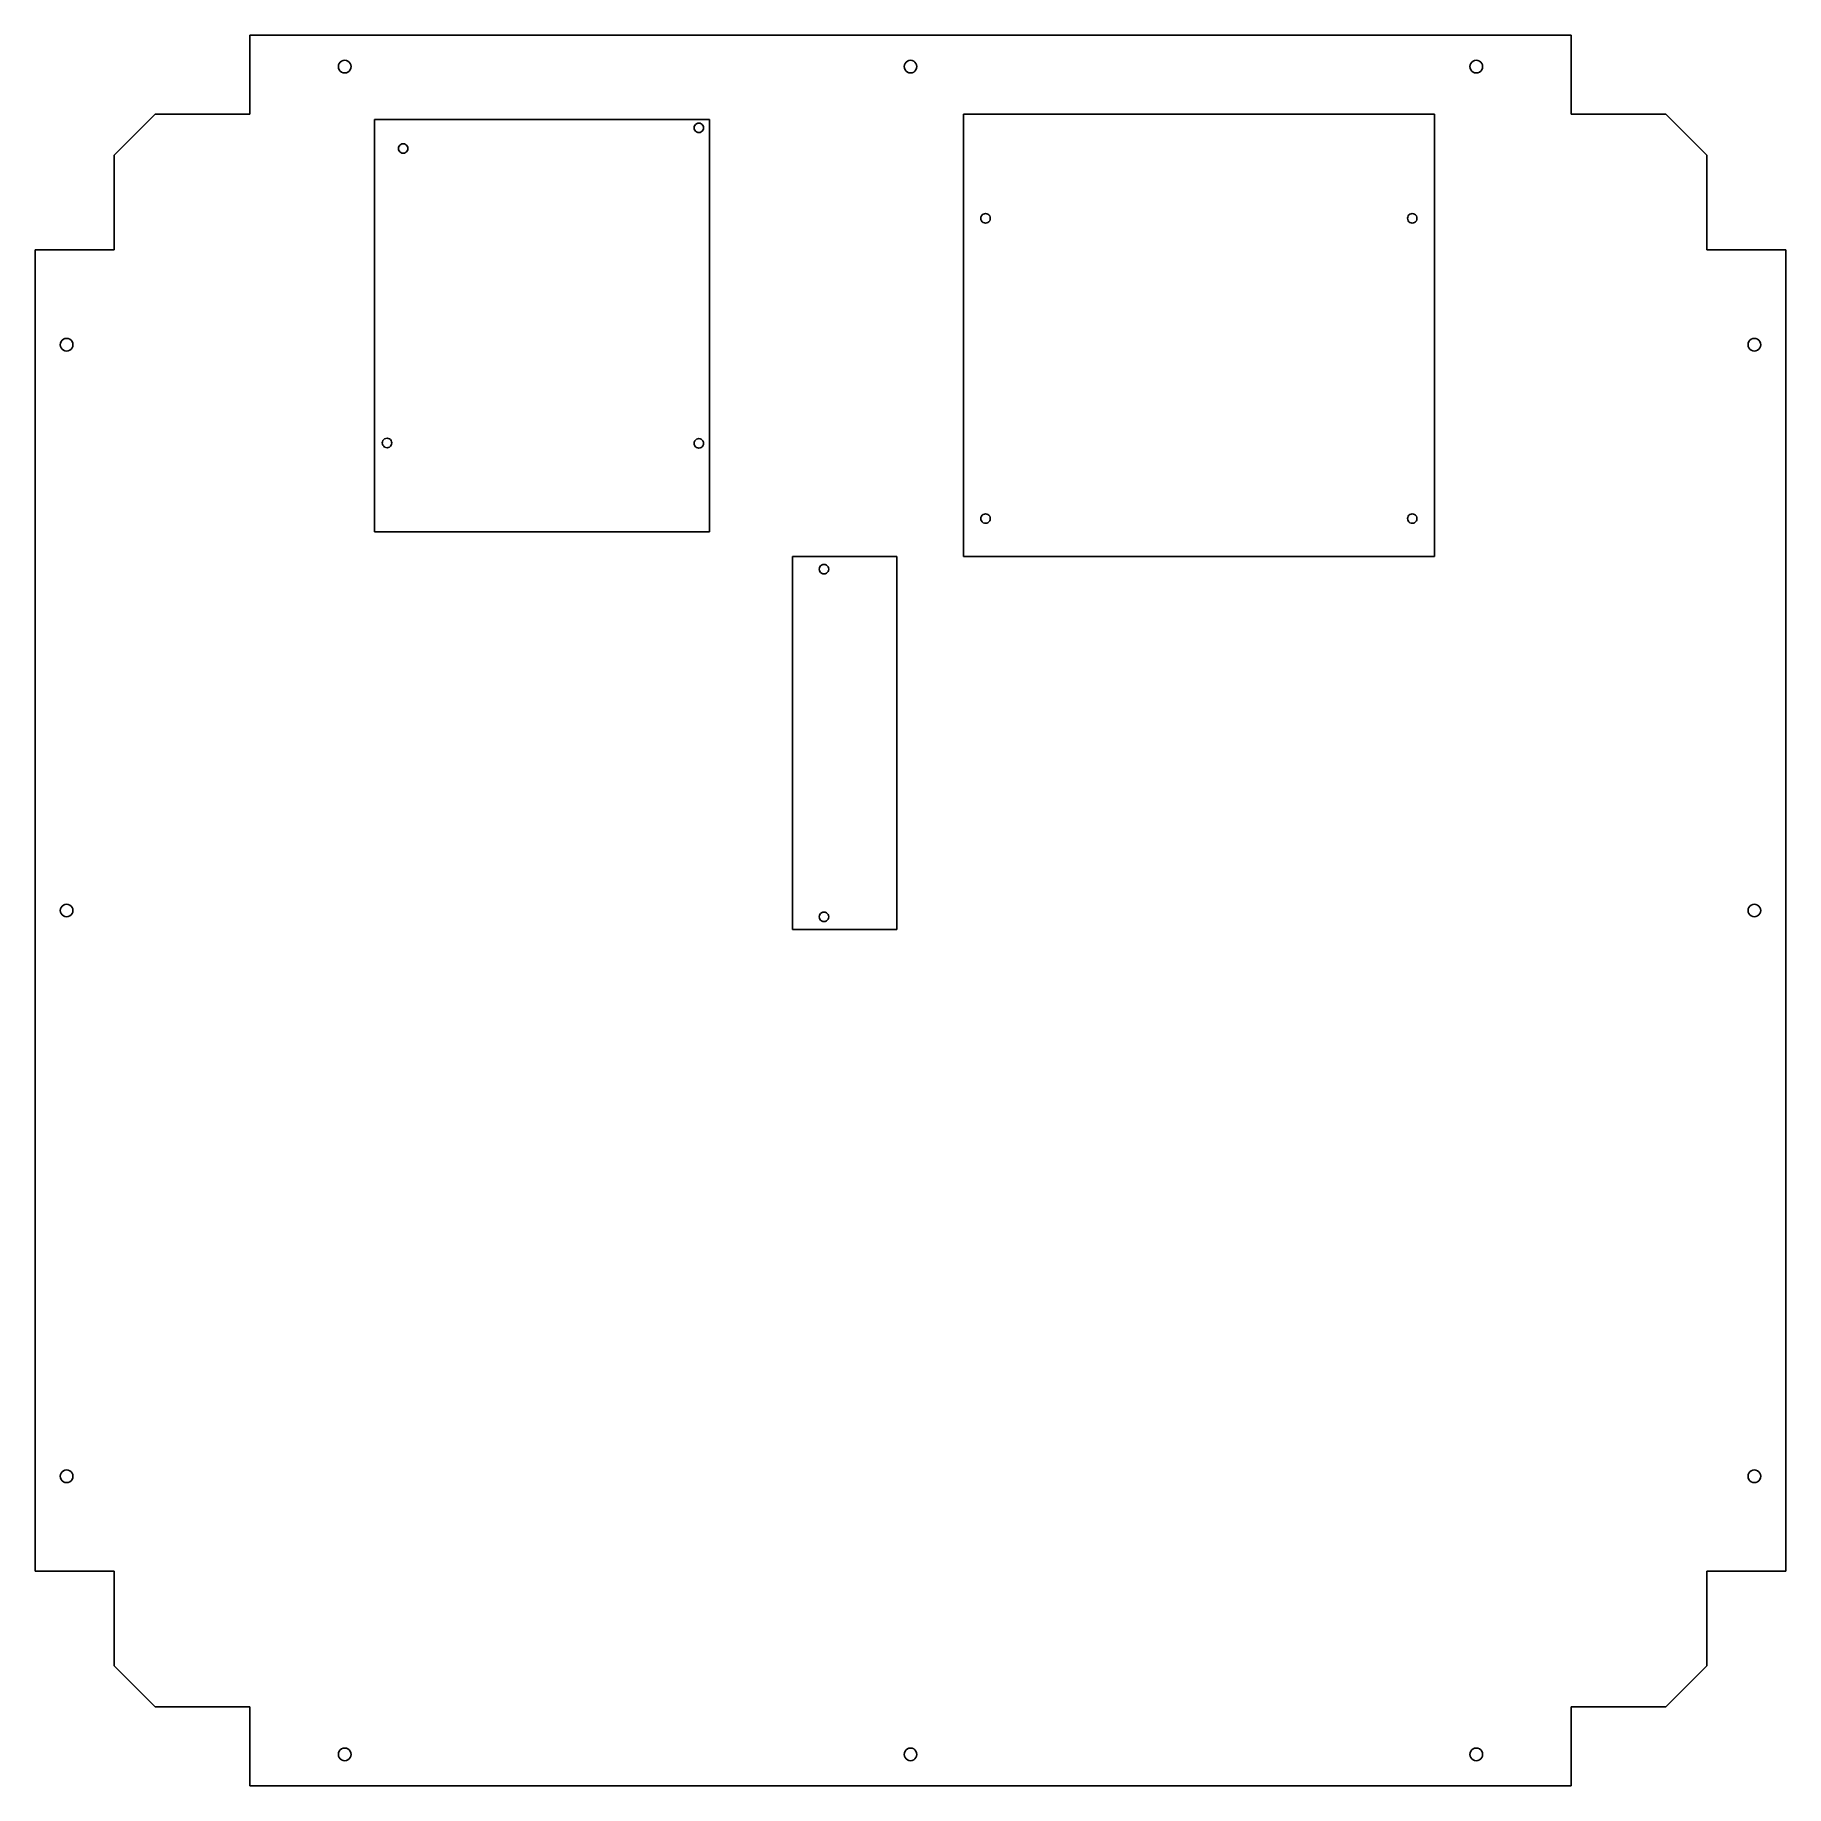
# Model space of a CAD drawing. Header units: metres. Extents: x 5887 to 6441, y -680 to -126.
import ezdxf

# ---------------------------------------------------------------- set-up
doc = ezdxf.new("R2010")
doc.units = ezdxf.units.M

msp = doc.modelspace()

# ---------------------------------------------------------------- linework, layer by layer
at = {"layer": 'GROUP0'}
for p, q in [((5954.82, -125.59, 0), (5954.82, -150.59, 0)), ((6372.82, -125.59, 0), (5954.82, -125.59, 0)), ((6372.82, -150.59, 0), (6372.82, -125.59, 0)), ((5982.88, -135.07, 0), (5982.82, -135.59, 0)), ((5982.82, -135.59, 0), (5982.88, -136.11, 0)), ((5983.08, -134.59, 0), (5982.88, -135.07, 0)), ((5982.88, -136.11, 0), (5983.08, -136.59, 0)), ((5983.4, -134.18, 0), (5983.08, -134.59, 0)), ((5983.08, -136.59, 0), (5983.4, -137, 0)), ((5983.82, -133.86, 0), (5983.4, -134.18, 0)), ((5983.4, -137, 0), (5983.82, -137.32, 0)), ((5984.3, -133.66, 0), (5983.82, -133.86, 0)), ((5983.82, -137.32, 0), (5984.3, -137.52, 0)), ((5984.82, -133.59, 0), (5984.3, -133.66, 0)), ((5984.3, -137.52, 0), (5984.82, -137.59, 0)), ((5985.33, -133.66, 0), (5984.82, -133.59, 0)), ((5984.82, -137.59, 0), (5985.33, -137.52, 0)), ((5985.82, -133.86, 0), (5985.33, -133.66, 0)), ((5985.33, -137.52, 0), (5985.82, -137.32, 0)), ((5986.23, -134.18, 0), (5985.82, -133.86, 0)), ((5985.82, -137.32, 0), (5986.23, -137, 0)), ((5986.55, -134.59, 0), (5986.23, -134.18, 0)), ((5986.23, -137, 0), (5986.55, -136.59, 0)), ((5986.75, -135.07, 0), (5986.55, -134.59, 0)), ((5986.55, -136.59, 0), (5986.75, -136.11, 0)), ((5986.82, -135.59, 0), (5986.75, -135.07, 0)), ((5986.75, -136.11, 0), (5986.82, -135.59, 0)), ((6161.88, -135.07, 0), (6161.82, -135.59, 0)), ((6161.82, -135.59, 0), (6161.88, -136.11, 0)), ((6162.08, -134.59, 0), (6161.88, -135.07, 0)), ((6161.88, -136.11, 0), (6162.08, -136.59, 0)), ((6162.4, -134.18, 0), (6162.08, -134.59, 0)), ((6162.08, -136.59, 0), (6162.4, -137, 0)), ((6162.82, -133.86, 0), (6162.4, -134.18, 0)), ((6162.4, -137, 0), (6162.82, -137.32, 0)), ((6163.3, -133.66, 0), (6162.82, -133.86, 0)), ((6162.82, -137.32, 0), (6163.3, -137.52, 0)), ((6163.82, -133.59, 0), (6163.3, -133.66, 0)), ((6163.3, -137.52, 0), (6163.82, -137.59, 0)), ((6164.33, -133.66, 0), (6163.82, -133.59, 0)), ((6163.82, -137.59, 0), (6164.33, -137.52, 0)), ((6164.82, -133.86, 0), (6164.33, -133.66, 0)), ((6164.33, -137.52, 0), (6164.82, -137.32, 0)), ((6165.23, -134.18, 0), (6164.82, -133.86, 0)), ((6164.82, -137.32, 0), (6165.23, -137, 0)), ((6165.55, -134.59, 0), (6165.23, -134.18, 0)), ((6165.23, -137, 0), (6165.55, -136.59, 0)), ((6165.75, -135.07, 0), (6165.55, -134.59, 0)), ((6165.55, -136.59, 0), (6165.75, -136.11, 0)), ((6165.82, -135.59, 0), (6165.75, -135.07, 0)), ((6165.75, -136.11, 0), (6165.82, -135.59, 0)), ((6340.88, -135.07, 0), (6340.82, -135.59, 0)), ((6340.82, -135.59, 0), (6340.88, -136.11, 0)), ((6341.08, -134.59, 0), (6340.88, -135.07, 0)), ((6340.88, -136.11, 0), (6341.08, -136.59, 0)), ((6341.4, -134.18, 0), (6341.08, -134.59, 0)), ((6341.08, -136.59, 0), (6341.4, -137, 0)), ((6341.82, -133.86, 0), (6341.4, -134.18, 0)), ((6341.4, -137, 0), (6341.82, -137.32, 0)), ((6342.3, -133.66, 0), (6341.82, -133.86, 0)), ((6341.82, -137.32, 0), (6342.3, -137.52, 0)), ((6342.82, -133.59, 0), (6342.3, -133.66, 0)), ((6342.3, -137.52, 0), (6342.82, -137.59, 0)), ((6343.33, -133.66, 0), (6342.82, -133.59, 0)), ((6342.82, -137.59, 0), (6343.33, -137.52, 0)), ((6343.82, -133.86, 0), (6343.33, -133.66, 0)), ((6343.33, -137.52, 0), (6343.82, -137.32, 0)), ((6344.23, -134.18, 0), (6343.82, -133.86, 0)), ((6343.82, -137.32, 0), (6344.23, -137, 0)), ((6344.55, -134.59, 0), (6344.23, -134.18, 0)), ((6344.23, -137, 0), (6344.55, -136.59, 0)), ((6344.75, -135.07, 0), (6344.55, -134.59, 0)), ((6344.55, -136.59, 0), (6344.75, -136.11, 0)), ((6344.82, -135.59, 0), (6344.75, -135.07, 0)), ((6344.75, -136.11, 0), (6344.82, -135.59, 0)), ((5924.82, -150.59, 0), (5911.82, -163.59, 0)), ((5954.82, -150.59, 0), (5924.82, -150.59, 0)), ((5994.19, -282.78, 0), (5994.19, -152.28, 0)), ((5994.19, -152.28, 0), (6100.2, -152.28, 0)), ((6095.37, -154.96, 0), (6095.42, -154.58, 0)), ((6095.42, -155.35, 0), (6095.37, -154.96, 0)), ((6095.42, -154.58, 0), (6095.57, -154.21, 0)), ((6095.57, -154.21, 0), (6095.8, -153.9, 0)), ((6095.8, -153.9, 0), (6096.12, -153.67, 0)), ((6096.12, -153.67, 0), (6096.48, -153.52, 0)), ((6096.48, -153.52, 0), (6096.87, -153.46, 0)), ((6096.87, -153.46, 0), (6097.25, -153.52, 0)), ((6097.25, -153.52, 0), (6097.62, -153.67, 0)), ((6097.62, -153.67, 0), (6097.93, -153.9, 0)), ((6097.93, -153.9, 0), (6098.16, -154.21, 0)), ((6098.16, -154.21, 0), (6098.31, -154.58, 0)), ((6098.31, -154.58, 0), (6098.37, -154.96, 0)), ((6098.37, -154.96, 0), (6098.31, -155.35, 0)), ((6100.2, -152.28, 0), (6100.2, -282.78, 0)), ((6180.57, -150.59, 0), (6180.57, -290.59, 0)), ((6329.57, -150.59, 0), (6180.57, -150.59, 0)), ((6329.57, -290.59, 0), (6329.57, -150.59, 0)), ((6372.82, -150.59, 0), (6402.82, -150.59, 0)), ((6415.82, -163.59, 0), (6402.82, -150.59, 0)), ((6002.01, -160.74, 0), (6002.25, -160.43, 0)), ((6002.25, -160.43, 0), (6002.56, -160.19, 0)), ((6002.56, -160.19, 0), (6002.92, -160.04, 0)), ((6002.92, -160.04, 0), (6003.31, -159.99, 0)), ((6003.31, -159.99, 0), (6003.7, -160.04, 0)), ((6003.7, -160.04, 0), (6004.06, -160.19, 0)), ((6004.06, -160.19, 0), (6004.37, -160.43, 0)), ((6004.37, -160.43, 0), (6004.61, -160.74, 0)), ((6095.57, -155.71, 0), (6095.42, -155.35, 0)), ((6095.8, -156.02, 0), (6095.57, -155.71, 0)), ((6096.12, -156.26, 0), (6095.8, -156.02, 0)), ((6096.48, -156.41, 0), (6096.12, -156.26, 0)), ((6096.87, -156.46, 0), (6096.48, -156.41, 0)), ((6097.25, -156.41, 0), (6096.87, -156.46, 0)), ((6097.62, -156.26, 0), (6097.25, -156.41, 0)), ((6097.93, -156.02, 0), (6097.62, -156.26, 0)), ((6098.16, -155.71, 0), (6097.93, -156.02, 0)), ((6098.31, -155.35, 0), (6098.16, -155.71, 0)), ((5911.82, -193.59, 0), (5911.82, -163.59, 0)), ((6001.81, -161.49, 0), (6001.86, -161.1, 0)), ((6001.86, -161.88, 0), (6001.81, -161.49, 0)), ((6001.86, -161.1, 0), (6002.01, -160.74, 0)), ((6002.01, -162.24, 0), (6001.86, -161.88, 0)), ((6002.25, -162.55, 0), (6002.01, -162.24, 0)), ((6002.56, -162.79, 0), (6002.25, -162.55, 0)), ((6002.92, -162.94, 0), (6002.56, -162.79, 0)), ((6003.31, -162.99, 0), (6002.92, -162.94, 0)), ((6003.7, -162.94, 0), (6003.31, -162.99, 0)), ((6004.06, -162.79, 0), (6003.7, -162.94, 0)), ((6004.37, -162.55, 0), (6004.06, -162.79, 0)), ((6004.61, -162.24, 0), (6004.37, -162.55, 0)), ((6004.61, -160.74, 0), (6004.76, -161.1, 0)), ((6004.76, -161.88, 0), (6004.61, -162.24, 0)), ((6004.76, -161.1, 0), (6004.81, -161.49, 0)), ((6004.81, -161.49, 0), (6004.76, -161.88, 0)), ((6415.82, -193.59, 0), (6415.82, -163.59, 0)), ((6186.51, -182.53, 0), (6186.27, -182.84, 0)), ((6186.82, -182.29, 0), (6186.51, -182.53, 0)), ((6187.18, -182.14, 0), (6186.82, -182.29, 0)), ((6187.57, -182.09, 0), (6187.18, -182.14, 0)), ((6187.95, -182.14, 0), (6187.57, -182.09, 0)), ((6188.32, -182.29, 0), (6187.95, -182.14, 0)), ((6188.63, -182.53, 0), (6188.32, -182.29, 0)), ((6188.87, -182.84, 0), (6188.63, -182.53, 0)), ((6321.51, -182.53, 0), (6321.27, -182.84, 0)), ((6321.82, -182.29, 0), (6321.51, -182.53, 0)), ((6322.18, -182.14, 0), (6321.82, -182.29, 0)), ((6322.57, -182.09, 0), (6322.18, -182.14, 0)), ((6322.95, -182.14, 0), (6322.57, -182.09, 0)), ((6323.32, -182.29, 0), (6322.95, -182.14, 0)), ((6323.63, -182.53, 0), (6323.32, -182.29, 0)), ((6323.87, -182.84, 0), (6323.63, -182.53, 0)), ((6186.12, -183.2, 0), (6186.07, -183.59, 0)), ((6186.07, -183.59, 0), (6186.12, -183.98, 0)), ((6186.27, -182.84, 0), (6186.12, -183.2, 0)), ((6186.12, -183.98, 0), (6186.27, -184.34, 0)), ((6186.27, -184.34, 0), (6186.51, -184.65, 0)), ((6186.51, -184.65, 0), (6186.82, -184.89, 0)), ((6186.82, -184.89, 0), (6187.18, -185.04, 0)), ((6187.18, -185.04, 0), (6187.57, -185.09, 0)), ((6187.57, -185.09, 0), (6187.95, -185.04, 0)), ((6187.95, -185.04, 0), (6188.32, -184.89, 0)), ((6188.32, -184.89, 0), (6188.63, -184.65, 0)), ((6188.63, -184.65, 0), (6188.87, -184.34, 0)), ((6189.02, -183.2, 0), (6188.87, -182.84, 0)), ((6188.87, -184.34, 0), (6189.02, -183.98, 0)), ((6189.07, -183.59, 0), (6189.02, -183.2, 0)), ((6189.02, -183.98, 0), (6189.07, -183.59, 0)), ((6321.12, -183.2, 0), (6321.07, -183.59, 0)), ((6321.07, -183.59, 0), (6321.12, -183.98, 0)), ((6321.27, -182.84, 0), (6321.12, -183.2, 0)), ((6321.12, -183.98, 0), (6321.27, -184.34, 0)), ((6321.27, -184.34, 0), (6321.51, -184.65, 0)), ((6321.51, -184.65, 0), (6321.82, -184.89, 0)), ((6321.82, -184.89, 0), (6322.18, -185.04, 0)), ((6322.18, -185.04, 0), (6322.57, -185.09, 0)), ((6322.57, -185.09, 0), (6322.95, -185.04, 0)), ((6322.95, -185.04, 0), (6323.32, -184.89, 0)), ((6323.32, -184.89, 0), (6323.63, -184.65, 0)), ((6323.63, -184.65, 0), (6323.87, -184.34, 0)), ((6324.02, -183.2, 0), (6323.87, -182.84, 0)), ((6323.87, -184.34, 0), (6324.02, -183.98, 0)), ((6324.07, -183.59, 0), (6324.02, -183.2, 0)), ((6324.02, -183.98, 0), (6324.07, -183.59, 0)), ((5911.82, -193.59, 0), (5886.82, -193.59, 0)), ((5886.82, -193.59, 0), (5886.82, -611.59)), ((6440.82, -193.59, 0), (6415.82, -193.59, 0)), ((6440.82, -611.59, 0), (6440.82, -193.59, 0)), ((5896.82, -221.59, 0), (5896.3, -221.66, 0)), ((5897.33, -221.66, 0), (5896.82, -221.59, 0)), ((6430.82, -221.59, 0), (6430.3, -221.66, 0)), ((6431.33, -221.66, 0), (6430.82, -221.59, 0)), ((5894.88, -223.07, 0), (5894.82, -223.59, 0)), ((5894.82, -223.59, 0), (5894.88, -224.11, 0)), ((5895.08, -222.59, 0), (5894.88, -223.07, 0)), ((5894.88, -224.11, 0), (5895.08, -224.59, 0)), ((5895.4, -222.18, 0), (5895.08, -222.59, 0)), ((5895.08, -224.59, 0), (5895.4, -225, 0)), ((5895.82, -221.86, 0), (5895.4, -222.18, 0)), ((5895.4, -225, 0), (5895.82, -225.32, 0)), ((5896.3, -221.66, 0), (5895.82, -221.86, 0)), ((5895.82, -225.32, 0), (5896.3, -225.52, 0)), ((5896.3, -225.52, 0), (5896.82, -225.59, 0)), ((5896.82, -225.59, 0), (5897.33, -225.52, 0)), ((5897.82, -221.86, 0), (5897.33, -221.66, 0)), ((5897.33, -225.52, 0), (5897.82, -225.32, 0)), ((5898.23, -222.18, 0), (5897.82, -221.86, 0)), ((5897.82, -225.32, 0), (5898.23, -225, 0)), ((5898.55, -222.59, 0), (5898.23, -222.18, 0)), ((5898.23, -225, 0), (5898.55, -224.59, 0)), ((5898.75, -223.07, 0), (5898.55, -222.59, 0)), ((5898.55, -224.59, 0), (5898.75, -224.11, 0)), ((5898.82, -223.59, 0), (5898.75, -223.07, 0)), ((5898.75, -224.11, 0), (5898.82, -223.59, 0)), ((6428.88, -223.07, 0), (6428.82, -223.59, 0)), ((6428.82, -223.59, 0), (6428.88, -224.11, 0)), ((6429.08, -222.59, 0), (6428.88, -223.07, 0)), ((6428.88, -224.11, 0), (6429.08, -224.59, 0)), ((6429.4, -222.18, 0), (6429.08, -222.59, 0)), ((6429.08, -224.59, 0), (6429.4, -225, 0)), ((6429.82, -221.86, 0), (6429.4, -222.18, 0)), ((6429.4, -225, 0), (6429.82, -225.32, 0)), ((6430.3, -221.66, 0), (6429.82, -221.86, 0)), ((6429.82, -225.32, 0), (6430.3, -225.52, 0)), ((6430.3, -225.52, 0), (6430.82, -225.59, 0)), ((6430.82, -225.59, 0), (6431.33, -225.52, 0)), ((6431.82, -221.86, 0), (6431.33, -221.66, 0)), ((6431.33, -225.52, 0), (6431.82, -225.32, 0)), ((6432.23, -222.18, 0), (6431.82, -221.86, 0)), ((6431.82, -225.32, 0), (6432.23, -225, 0)), ((6432.55, -222.59, 0), (6432.23, -222.18, 0)), ((6432.23, -225, 0), (6432.55, -224.59, 0)), ((6432.75, -223.07, 0), (6432.55, -222.59, 0)), ((6432.55, -224.59, 0), (6432.75, -224.11, 0)), ((6432.82, -223.59, 0), (6432.75, -223.07, 0)), ((6432.75, -224.11, 0), (6432.82, -223.59, 0)), ((5996.69, -254.66, 0), (5996.74, -254.27, 0)), ((5996.74, -255.05, 0), (5996.69, -254.66, 0)), ((5996.74, -254.27, 0), (5996.89, -253.91, 0)), ((5996.89, -253.91, 0), (5997.13, -253.6, 0)), ((5997.13, -253.6, 0), (5997.44, -253.36, 0)), ((5997.44, -253.36, 0), (5997.8, -253.21, 0)), ((5997.8, -253.21, 0), (5998.19, -253.16, 0)), ((5998.19, -253.16, 0), (5998.58, -253.21, 0)), ((5998.58, -253.21, 0), (5998.94, -253.36, 0)), ((5998.94, -253.36, 0), (5999.25, -253.6, 0)), ((5999.25, -253.6, 0), (5999.49, -253.91, 0)), ((5999.49, -253.91, 0), (5999.64, -254.27, 0)), ((5999.64, -254.27, 0), (5999.69, -254.66, 0)), ((5999.69, -254.66, 0), (5999.64, -255.05, 0)), ((6095.37, -254.79, 0), (6095.42, -254.4, 0)), ((6095.42, -255.18, 0), (6095.37, -254.79, 0)), ((6095.42, -254.4, 0), (6095.57, -254.04, 0)), ((6095.57, -254.04, 0), (6095.8, -253.73, 0)), ((6095.8, -253.73, 0), (6096.12, -253.49, 0)), ((6096.12, -253.49, 0), (6096.48, -253.34, 0)), ((6096.48, -253.34, 0), (6096.87, -253.29, 0)), ((6096.87, -253.29, 0), (6097.25, -253.34, 0)), ((6097.25, -253.34, 0), (6097.62, -253.49, 0)), ((6097.62, -253.49, 0), (6097.93, -253.73, 0)), ((6097.93, -253.73, 0), (6098.16, -254.04, 0)), ((6098.16, -254.04, 0), (6098.31, -254.4, 0)), ((6098.31, -254.4, 0), (6098.37, -254.79, 0)), ((6098.37, -254.79, 0), (6098.31, -255.18, 0)), ((5996.89, -255.41, 0), (5996.74, -255.05, 0)), ((5997.13, -255.72, 0), (5996.89, -255.41, 0)), ((5997.44, -255.96, 0), (5997.13, -255.72, 0)), ((5997.8, -256.11, 0), (5997.44, -255.96, 0)), ((5998.19, -256.16, 0), (5997.8, -256.11, 0)), ((5998.58, -256.11, 0), (5998.19, -256.16, 0)), ((5998.94, -255.96, 0), (5998.58, -256.11, 0)), ((5999.25, -255.72, 0), (5998.94, -255.96, 0)), ((5999.49, -255.41, 0), (5999.25, -255.72, 0)), ((5999.64, -255.05, 0), (5999.49, -255.41, 0)), ((6095.57, -255.54, 0), (6095.42, -255.18, 0)), ((6095.8, -255.85, 0), (6095.57, -255.54, 0)), ((6096.12, -256.09, 0), (6095.8, -255.85, 0)), ((6096.48, -256.24, 0), (6096.12, -256.09, 0)), ((6096.87, -256.29, 0), (6096.48, -256.24, 0)), ((6097.25, -256.24, 0), (6096.87, -256.29, 0)), ((6097.62, -256.09, 0), (6097.25, -256.24, 0)), ((6097.93, -255.85, 0), (6097.62, -256.09, 0)), ((6098.16, -255.54, 0), (6097.93, -255.85, 0)), ((6098.31, -255.18, 0), (6098.16, -255.54, 0)), ((6186.12, -278.2, 0), (6186.07, -278.59, 0)), ((6186.07, -278.59, 0), (6186.12, -278.98, 0)), ((6186.27, -277.84, 0), (6186.12, -278.2, 0)), ((6186.12, -278.98, 0), (6186.27, -279.34, 0)), ((6186.51, -277.53, 0), (6186.27, -277.84, 0)), ((6186.27, -279.34, 0), (6186.51, -279.65, 0)), ((6186.82, -277.29, 0), (6186.51, -277.53, 0)), ((6186.51, -279.65, 0), (6186.82, -279.89, 0)), ((6187.18, -277.14, 0), (6186.82, -277.29, 0)), ((6186.82, -279.89, 0), (6187.18, -280.04, 0)), ((6187.57, -277.09, 0), (6187.18, -277.14, 0)), ((6187.18, -280.04, 0), (6187.57, -280.09, 0)), ((6187.95, -277.14, 0), (6187.57, -277.09, 0)), ((6187.57, -280.09, 0), (6187.95, -280.04, 0)), ((6188.32, -277.29, 0), (6187.95, -277.14, 0)), ((6187.95, -280.04, 0), (6188.32, -279.89, 0)), ((6188.63, -277.53, 0), (6188.32, -277.29, 0)), ((6188.32, -279.89, 0), (6188.63, -279.65, 0)), ((6188.87, -277.84, 0), (6188.63, -277.53, 0)), ((6188.63, -279.65, 0), (6188.87, -279.34, 0)), ((6189.02, -278.2, 0), (6188.87, -277.84, 0)), ((6188.87, -279.34, 0), (6189.02, -278.98, 0)), ((6189.07, -278.59, 0), (6189.02, -278.2, 0)), ((6189.02, -278.98, 0), (6189.07, -278.59, 0)), ((6321.12, -278.2, 0), (6321.07, -278.59, 0)), ((6321.07, -278.59, 0), (6321.12, -278.98, 0)), ((6321.27, -277.84, 0), (6321.12, -278.2, 0)), ((6321.12, -278.98, 0), (6321.27, -279.34, 0)), ((6321.51, -277.53, 0), (6321.27, -277.84, 0)), ((6321.27, -279.34, 0), (6321.51, -279.65, 0)), ((6321.82, -277.29, 0), (6321.51, -277.53, 0)), ((6321.51, -279.65, 0), (6321.82, -279.89, 0)), ((6322.18, -277.14, 0), (6321.82, -277.29, 0)), ((6321.82, -279.89, 0), (6322.18, -280.04, 0)), ((6322.57, -277.09, 0), (6322.18, -277.14, 0)), ((6322.18, -280.04, 0), (6322.57, -280.09, 0)), ((6322.95, -277.14, 0), (6322.57, -277.09, 0)), ((6322.57, -280.09, 0), (6322.95, -280.04, 0)), ((6323.32, -277.29, 0), (6322.95, -277.14, 0)), ((6322.95, -280.04, 0), (6323.32, -279.89, 0)), ((6323.63, -277.53, 0), (6323.32, -277.29, 0)), ((6323.32, -279.89, 0), (6323.63, -279.65, 0)), ((6323.87, -277.84, 0), (6323.63, -277.53, 0)), ((6323.63, -279.65, 0), (6323.87, -279.34, 0)), ((6324.02, -278.2, 0), (6323.87, -277.84, 0)), ((6323.87, -279.34, 0), (6324.02, -278.98, 0)), ((6324.07, -278.59, 0), (6324.02, -278.2, 0)), ((6324.02, -278.98, 0), (6324.07, -278.59, 0)), ((6100.2, -282.78, 0), (5994.19, -282.78, 0)), ((6126.44, -408.59, 0), (6126.44, -290.59, 0)), ((6126.44, -290.59, 0), (6159.44, -290.59, 0)), ((6135.14, -293.84, 0), (6135.38, -293.53, 0)), ((6135.38, -293.53, 0), (6135.69, -293.29, 0)), ((6135.69, -293.29, 0), (6136.05, -293.14, 0)), ((6136.05, -293.14, 0), (6136.44, -293.09, 0)), ((6136.44, -293.09, 0), (6136.83, -293.14, 0)), ((6136.83, -293.14, 0), (6137.19, -293.29, 0)), ((6137.19, -293.29, 0), (6137.5, -293.53, 0)), ((6137.5, -293.53, 0), (6137.74, -293.84, 0)), ((6159.44, -290.59, 0), (6159.44, -408.59, 0)), ((6180.57, -290.59, 0), (6329.57, -290.59, 0)), ((6134.94, -294.59, 0), (6134.99, -294.2, 0)), ((6134.99, -294.98, 0), (6134.94, -294.59, 0)), ((6134.99, -294.2, 0), (6135.14, -293.84, 0)), ((6135.14, -295.34, 0), (6134.99, -294.98, 0)), ((6135.38, -295.65, 0), (6135.14, -295.34, 0)), ((6135.69, -295.89, 0), (6135.38, -295.65, 0)), ((6136.05, -296.04, 0), (6135.69, -295.89, 0)), ((6136.44, -296.09, 0), (6136.05, -296.04, 0)), ((6136.83, -296.04, 0), (6136.44, -296.09, 0)), ((6137.19, -295.89, 0), (6136.83, -296.04, 0)), ((6137.5, -295.65, 0), (6137.19, -295.89, 0)), ((6137.74, -295.34, 0), (6137.5, -295.65, 0)), ((6137.74, -293.84, 0), (6137.89, -294.2, 0)), ((6137.89, -294.98, 0), (6137.74, -295.34, 0)), ((6137.89, -294.2, 0), (6137.94, -294.59, 0)), ((6137.94, -294.59, 0), (6137.89, -294.98, 0)), ((5894.88, -402.07, 0), (5894.82, -402.59, 0)), ((5894.82, -402.59, 0), (5894.88, -403.11, 0)), ((5895.08, -401.59, 0), (5894.88, -402.07, 0)), ((5894.88, -403.11, 0), (5895.08, -403.59, 0)), ((5895.4, -401.18, 0), (5895.08, -401.59, 0)), ((5895.08, -403.59, 0), (5895.4, -404, 0)), ((5895.82, -400.86, 0), (5895.4, -401.18, 0)), ((5895.4, -404, 0), (5895.82, -404.32, 0)), ((5896.3, -400.66, 0), (5895.82, -400.86, 0)), ((5895.82, -404.32, 0), (5896.3, -404.52, 0)), ((5896.82, -400.59, 0), (5896.3, -400.66, 0)), ((5897.33, -400.66, 0), (5896.82, -400.59, 0)), ((5897.82, -400.86, 0), (5897.33, -400.66, 0)), ((5897.33, -404.52, 0), (5897.82, -404.32, 0)), ((5898.23, -401.18, 0), (5897.82, -400.86, 0)), ((5897.82, -404.32, 0), (5898.23, -404, 0)), ((5898.55, -401.59, 0), (5898.23, -401.18, 0)), ((5898.23, -404, 0), (5898.55, -403.59, 0)), ((5898.75, -402.07, 0), (5898.55, -401.59, 0)), ((5898.55, -403.59, 0), (5898.75, -403.11, 0)), ((5898.82, -402.59, 0), (5898.75, -402.07, 0)), ((5898.75, -403.11, 0), (5898.82, -402.59, 0)), ((6134.94, -404.59, 0), (6134.99, -404.2, 0)), ((6134.99, -404.2, 0), (6135.14, -403.84, 0)), ((6135.14, -403.84, 0), (6135.38, -403.53, 0)), ((6135.38, -403.53, 0), (6135.69, -403.29, 0)), ((6135.69, -403.29, 0), (6136.05, -403.14, 0)), ((6136.05, -403.14, 0), (6136.44, -403.09, 0)), ((6136.44, -403.09, 0), (6136.83, -403.14, 0)), ((6136.83, -403.14, 0), (6137.19, -403.29, 0)), ((6137.19, -403.29, 0), (6137.5, -403.53, 0)), ((6137.5, -403.53, 0), (6137.74, -403.84, 0)), ((6137.74, -403.84, 0), (6137.89, -404.2, 0)), ((6137.89, -404.2, 0), (6137.94, -404.59, 0)), ((6428.88, -402.07, 0), (6428.82, -402.59, 0)), ((6428.82, -402.59, 0), (6428.88, -403.11, 0)), ((6429.08, -401.59, 0), (6428.88, -402.07, 0)), ((6428.88, -403.11, 0), (6429.08, -403.59, 0)), ((6429.4, -401.18, 0), (6429.08, -401.59, 0)), ((6429.08, -403.59, 0), (6429.4, -404, 0)), ((6429.82, -400.86, 0), (6429.4, -401.18, 0)), ((6429.4, -404, 0), (6429.82, -404.32, 0)), ((6430.3, -400.66, 0), (6429.82, -400.86, 0)), ((6429.82, -404.32, 0), (6430.3, -404.52, 0)), ((6430.82, -400.59, 0), (6430.3, -400.66, 0)), ((6431.33, -400.66, 0), (6430.82, -400.59, 0)), ((6431.82, -400.86, 0), (6431.33, -400.66, 0)), ((6431.33, -404.52, 0), (6431.82, -404.32, 0)), ((6432.23, -401.18, 0), (6431.82, -400.86, 0)), ((6431.82, -404.32, 0), (6432.23, -404, 0)), ((6432.55, -401.59, 0), (6432.23, -401.18, 0)), ((6432.23, -404, 0), (6432.55, -403.59, 0)), ((6432.75, -402.07, 0), (6432.55, -401.59, 0)), ((6432.55, -403.59, 0), (6432.75, -403.11, 0)), ((6432.82, -402.59, 0), (6432.75, -402.07, 0)), ((6432.75, -403.11, 0), (6432.82, -402.59, 0)), ((5896.3, -404.52, 0), (5896.82, -404.59, 0)), ((5896.82, -404.59, 0), (5897.33, -404.52, 0)), ((6159.44, -408.59, 0), (6126.44, -408.59, 0)), ((6134.99, -404.98, 0), (6134.94, -404.59, 0)), ((6135.14, -405.34, 0), (6134.99, -404.98, 0)), ((6135.38, -405.65, 0), (6135.14, -405.34, 0)), ((6135.69, -405.89, 0), (6135.38, -405.65, 0)), ((6136.05, -406.04, 0), (6135.69, -405.89, 0)), ((6136.44, -406.09, 0), (6136.05, -406.04, 0)), ((6136.83, -406.04, 0), (6136.44, -406.09, 0)), ((6137.19, -405.89, 0), (6136.83, -406.04, 0)), ((6137.5, -405.65, 0), (6137.19, -405.89, 0)), ((6137.74, -405.34, 0), (6137.5, -405.65, 0)), ((6137.89, -404.98, 0), (6137.74, -405.34, 0)), ((6137.94, -404.59, 0), (6137.89, -404.98, 0)), ((6430.3, -404.52, 0), (6430.82, -404.59, 0)), ((6430.82, -404.59, 0), (6431.33, -404.52, 0)), ((5894.88, -581.07, 0), (5894.82, -581.59, 0)), ((5894.82, -581.59, 0), (5894.88, -582.11, 0)), ((5895.08, -580.59, 0), (5894.88, -581.07, 0)), ((5895.4, -580.18, 0), (5895.08, -580.59, 0)), ((5895.82, -579.86, 0), (5895.4, -580.18, 0)), ((5896.3, -579.66, 0), (5895.82, -579.86, 0)), ((5896.82, -579.59, 0), (5896.3, -579.66, 0)), ((5897.33, -579.66, 0), (5896.82, -579.59, 0)), ((5897.82, -579.86, 0), (5897.33, -579.66, 0)), ((5898.23, -580.18, 0), (5897.82, -579.86, 0)), ((5898.55, -580.59, 0), (5898.23, -580.18, 0)), ((5898.75, -581.07, 0), (5898.55, -580.59, 0)), ((5898.82, -581.59, 0), (5898.75, -581.07, 0)), ((5898.75, -582.11, 0), (5898.82, -581.59, 0)), ((6428.88, -581.07, 0), (6428.82, -581.59, 0)), ((6428.82, -581.59, 0), (6428.88, -582.11, 0)), ((6429.08, -580.59, 0), (6428.88, -581.07, 0)), ((6429.4, -580.18, 0), (6429.08, -580.59, 0)), ((6429.82, -579.86, 0), (6429.4, -580.18, 0)), ((6430.3, -579.66, 0), (6429.82, -579.86, 0)), ((6430.82, -579.59, 0), (6430.3, -579.66, 0)), ((6431.33, -579.66, 0), (6430.82, -579.59, 0)), ((6431.82, -579.86, 0), (6431.33, -579.66, 0)), ((6432.23, -580.18, 0), (6431.82, -579.86, 0)), ((6432.55, -580.59, 0), (6432.23, -580.18, 0)), ((6432.75, -581.07, 0), (6432.55, -580.59, 0)), ((6432.82, -581.59, 0), (6432.75, -581.07, 0)), ((6432.75, -582.11, 0), (6432.82, -581.59, 0)), ((5894.88, -582.11, 0), (5895.08, -582.59, 0)), ((5895.08, -582.59, 0), (5895.4, -583, 0)), ((5895.4, -583, 0), (5895.82, -583.32, 0)), ((5895.82, -583.32, 0), (5896.3, -583.52, 0)), ((5896.3, -583.52, 0), (5896.82, -583.59, 0)), ((5896.82, -583.59, 0), (5897.33, -583.52, 0)), ((5897.33, -583.52, 0), (5897.82, -583.32, 0)), ((5897.82, -583.32, 0), (5898.23, -583, 0)), ((5898.23, -583, 0), (5898.55, -582.59, 0)), ((5898.55, -582.59, 0), (5898.75, -582.11, 0)), ((6428.88, -582.11, 0), (6429.08, -582.59, 0)), ((6429.08, -582.59, 0), (6429.4, -583, 0)), ((6429.4, -583, 0), (6429.82, -583.32, 0)), ((6429.82, -583.32, 0), (6430.3, -583.52, 0)), ((6430.3, -583.52, 0), (6430.82, -583.59, 0)), ((6430.82, -583.59, 0), (6431.33, -583.52, 0)), ((6431.33, -583.52, 0), (6431.82, -583.32, 0)), ((6431.82, -583.32, 0), (6432.23, -583, 0)), ((6432.23, -583, 0), (6432.55, -582.59, 0)), ((6432.55, -582.59, 0), (6432.75, -582.11, 0)), ((5911.82, -611.59, 0), (5886.82, -611.59)), ((5911.82, -611.59, 0), (5911.82, -641.59, 0)), ((6415.82, -611.59, 0), (6440.82, -611.59, 0)), ((6415.82, -611.59, 0), (6415.82, -641.59, 0)), ((5924.82, -654.59, 0), (5911.82, -641.59, 0)), ((6402.82, -654.59, 0), (6415.82, -641.59, 0)), ((5954.82, -654.59, 0), (5924.82, -654.59, 0)), ((5954.82, -679.59, 0), (5954.82, -654.59, 0)), ((6372.82, -654.59, 0), (6402.82, -654.59, 0)), ((6372.82, -679.59, 0), (6372.82, -654.59, 0)), ((5982.88, -669.07, 0), (5982.82, -669.59, 0)), ((5982.82, -669.59, 0), (5982.88, -670.11, 0)), ((5983.08, -668.59, 0), (5982.88, -669.07, 0)), ((5982.88, -670.11, 0), (5983.08, -670.59, 0)), ((5983.4, -668.18, 0), (5983.08, -668.59, 0)), ((5983.82, -667.86, 0), (5983.4, -668.18, 0)), ((5984.3, -667.66, 0), (5983.82, -667.86, 0)), ((5984.82, -667.59, 0), (5984.3, -667.66, 0)), ((5985.33, -667.66, 0), (5984.82, -667.59, 0)), ((5985.82, -667.86, 0), (5985.33, -667.66, 0)), ((5986.23, -668.18, 0), (5985.82, -667.86, 0)), ((5986.55, -668.59, 0), (5986.23, -668.18, 0)), ((5986.75, -669.07, 0), (5986.55, -668.59, 0)), ((5986.55, -670.59, 0), (5986.75, -670.11, 0)), ((5986.82, -669.59, 0), (5986.75, -669.07, 0)), ((5986.75, -670.11, 0), (5986.82, -669.59, 0)), ((6161.88, -669.07, 0), (6161.82, -669.59, 0)), ((6161.82, -669.59, 0), (6161.88, -670.11, 0)), ((6162.08, -668.59, 0), (6161.88, -669.07, 0)), ((6161.88, -670.11, 0), (6162.08, -670.59, 0)), ((6162.4, -668.18, 0), (6162.08, -668.59, 0)), ((6162.82, -667.86, 0), (6162.4, -668.18, 0)), ((6163.3, -667.66, 0), (6162.82, -667.86, 0)), ((6163.82, -667.59, 0), (6163.3, -667.66, 0)), ((6164.33, -667.66, 0), (6163.82, -667.59, 0)), ((6164.82, -667.86, 0), (6164.33, -667.66, 0)), ((6165.23, -668.18, 0), (6164.82, -667.86, 0)), ((6165.55, -668.59, 0), (6165.23, -668.18, 0)), ((6165.75, -669.07, 0), (6165.55, -668.59, 0)), ((6165.55, -670.59, 0), (6165.75, -670.11, 0)), ((6165.82, -669.59, 0), (6165.75, -669.07, 0)), ((6165.75, -670.11, 0), (6165.82, -669.59, 0)), ((6340.88, -669.07, 0), (6340.82, -669.59, 0)), ((6340.82, -669.59, 0), (6340.88, -670.11, 0)), ((6341.08, -668.59, 0), (6340.88, -669.07, 0)), ((6340.88, -670.11, 0), (6341.08, -670.59, 0)), ((6341.4, -668.18, 0), (6341.08, -668.59, 0)), ((6341.82, -667.86, 0), (6341.4, -668.18, 0)), ((6342.3, -667.66, 0), (6341.82, -667.86, 0)), ((6342.82, -667.59, 0), (6342.3, -667.66, 0)), ((6343.33, -667.66, 0), (6342.82, -667.59, 0)), ((6343.82, -667.86, 0), (6343.33, -667.66, 0)), ((6344.23, -668.18, 0), (6343.82, -667.86, 0)), ((6344.55, -668.59, 0), (6344.23, -668.18, 0)), ((6344.75, -669.07, 0), (6344.55, -668.59, 0)), ((6344.55, -670.59, 0), (6344.75, -670.11, 0)), ((6344.82, -669.59, 0), (6344.75, -669.07, 0)), ((6344.75, -670.11, 0), (6344.82, -669.59, 0)), ((5983.08, -670.59, 0), (5983.4, -671, 0)), ((5983.4, -671, 0), (5983.82, -671.32, 0)), ((5983.82, -671.32, 0), (5984.3, -671.52, 0)), ((5984.3, -671.52, 0), (5984.82, -671.59, 0)), ((5984.82, -671.59, 0), (5985.33, -671.52, 0)), ((5985.33, -671.52, 0), (5985.82, -671.32, 0)), ((5985.82, -671.32, 0), (5986.23, -671, 0)), ((5986.23, -671, 0), (5986.55, -670.59, 0)), ((6162.08, -670.59, 0), (6162.4, -671, 0)), ((6162.4, -671, 0), (6162.82, -671.32, 0)), ((6162.82, -671.32, 0), (6163.3, -671.52, 0)), ((6163.3, -671.52, 0), (6163.82, -671.59, 0)), ((6163.82, -671.59, 0), (6164.33, -671.52, 0)), ((6164.33, -671.52, 0), (6164.82, -671.32, 0)), ((6164.82, -671.32, 0), (6165.23, -671, 0)), ((6165.23, -671, 0), (6165.55, -670.59, 0)), ((6341.08, -670.59, 0), (6341.4, -671, 0)), ((6341.4, -671, 0), (6341.82, -671.32, 0)), ((6341.82, -671.32, 0), (6342.3, -671.52, 0)), ((6342.3, -671.52, 0), (6342.82, -671.59, 0)), ((6342.82, -671.59, 0), (6343.33, -671.52, 0)), ((6343.33, -671.52, 0), (6343.82, -671.32, 0)), ((6343.82, -671.32, 0), (6344.23, -671, 0)), ((6344.23, -671, 0), (6344.55, -670.59, 0)), ((5954.82, -679.59, 0), (6372.82, -679.59, 0))]:
    msp.add_line(p, q, dxfattribs=at)

doc.saveas('drawing.dxf')
